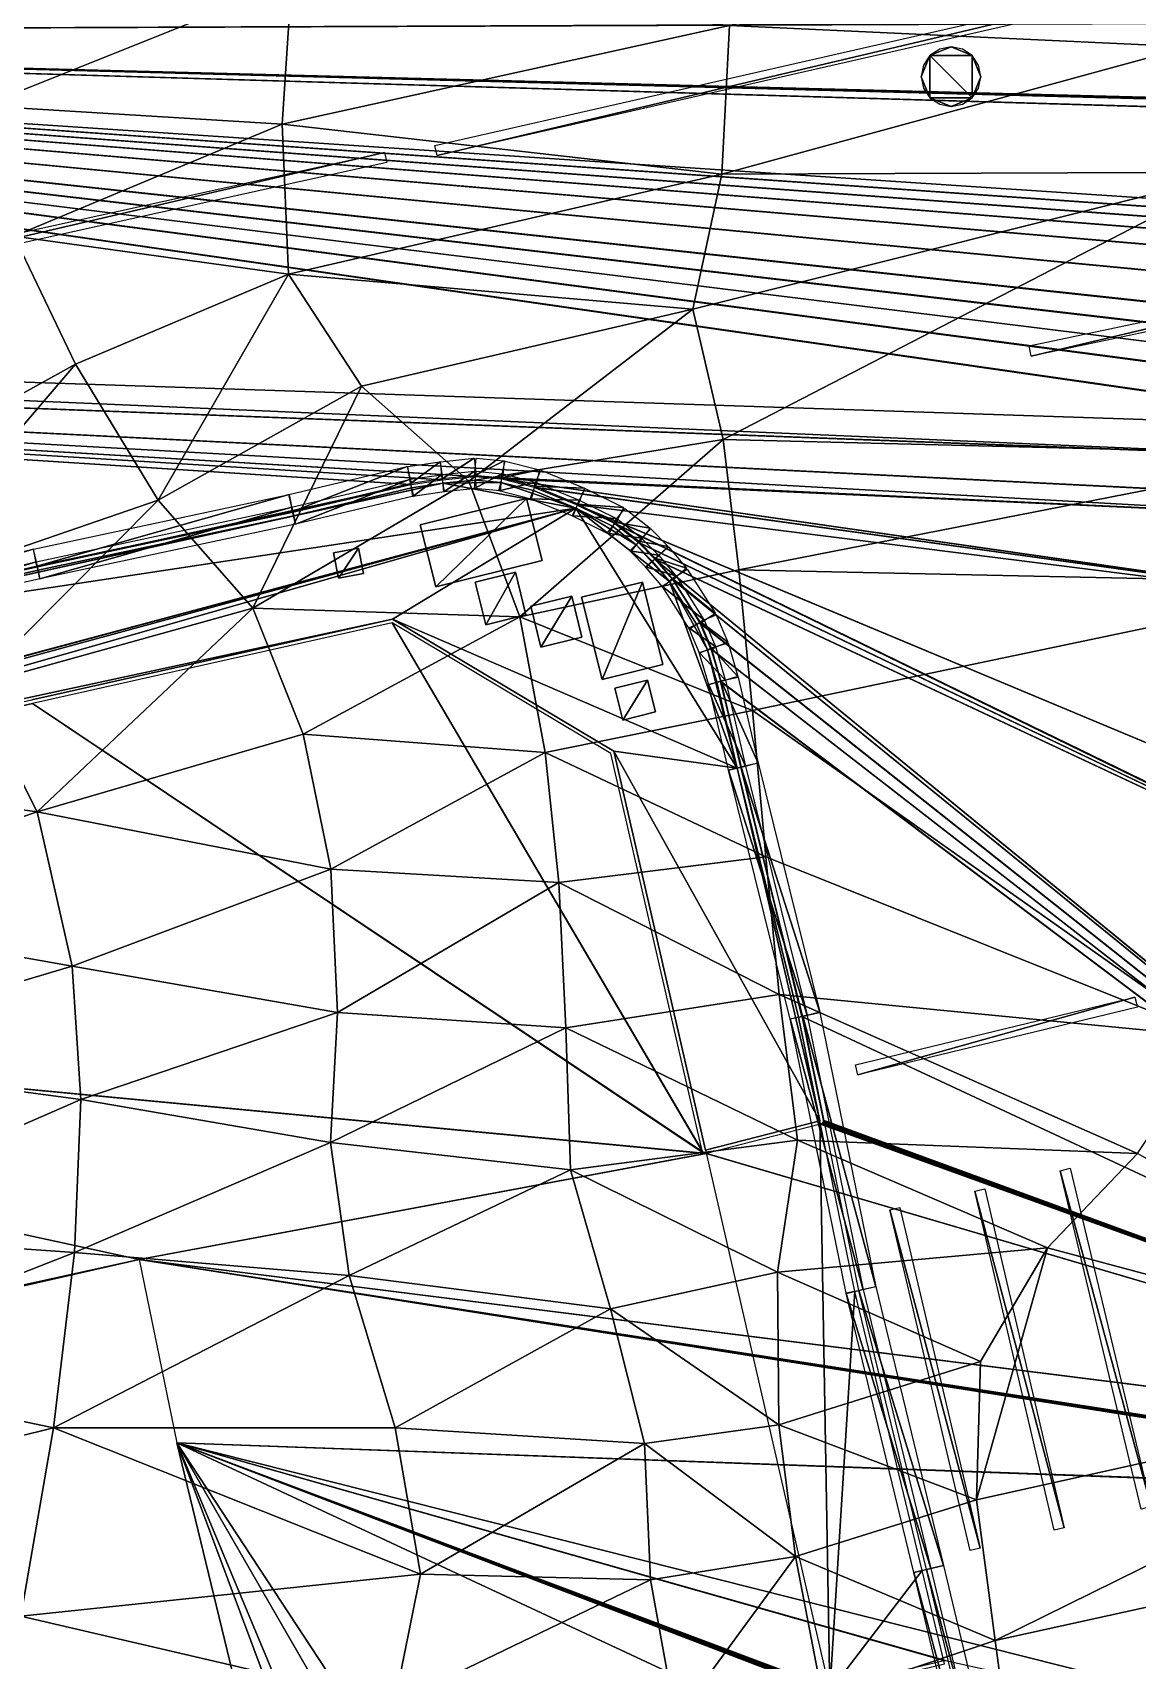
# Model space of a CAD drawing. Header units: metres. Extents: x -113 to 180, y -133 to 86.
# Drawn here: x -75.76 to -63.03, y -13.36 to 5.39 of the extents above; entities that cross this region are included whole.
import ezdxf

# ---------------------------------------------------------------- set-up
doc = ezdxf.new("R2010")
doc.units = ezdxf.units.M
for name, color, linetype, true_color in [('ACERA', 7, 'Continuous', 0xb9b3a6), ('ARQUETA', 7, 'Continuous', 0x6f7175), ('ASFALTO', 7, 'Continuous', 0x4a4b4e), ('BORDILLO', 7, 'Continuous', 0xcfcac0), ('MARCA_VIAL', 7, 'Continuous', 0xe8e6e0), ('PODOTACTIL', 7, 'Continuous', 0xc7bda4), ('TERRENO', 7, 'Continuous', 0x9a9179)]:
    doc.layers.add(name, color=color, linetype=linetype, true_color=true_color)

msp = doc.modelspace()

# ---------------------------------------------------------------- linework, layer by layer
at = {"layer": 'ACERA'}
for points in [[(-63.682, 12.909, 80.88), (-75.259, 10.376, 81.437), (-98.887, 5.166, 80.705)], [(-63.682, 12.909, 80.88), (-98.887, 5.166, 80.705), (-91.549, 5.418, 82.15)], [(-75.259, 10.376, 81.437), (-88.47, 7.49, 82.041), (-98.887, 5.166, 80.705)], [(-71.032, 0.196, 81.146), (-72.751, -0.177, 81.25), (-78.57, -1.459, 81.612)], [(-69.499, -0.09, 81.058), (-71.032, 0.196, 81.146), (-78.57, -1.459, 81.612)], [(-71.032, 0.196, 81.146), (-71.393, 0.144, 81.166), (-72.751, -0.177, 81.25)], [(-71.393, 0.144, 81.036), (-71.032, 0.196, 81.016), (-71.032, 0.196, 81.146)], [(-71.393, 0.144, 81.036), (-71.032, 0.196, 81.146), (-71.393, 0.144, 81.166)], [(-70.363, 0.207, 81.106), (-70.659, 0.234, 81.125), (-71.032, 0.196, 81.146)], [(-71.032, 0.196, 81.016), (-70.659, 0.234, 80.995), (-70.659, 0.234, 81.125)], [(-71.032, 0.196, 81.016), (-70.659, 0.234, 81.125), (-71.032, 0.196, 81.146)], [(-69.499, -0.09, 81.058), (-70.363, 0.207, 81.106), (-71.032, 0.196, 81.146)], [(-70.659, 0.234, 80.995), (-70.363, 0.207, 80.976), (-70.363, 0.207, 81.106)], [(-70.659, 0.234, 80.995), (-70.363, 0.207, 81.106), (-70.659, 0.234, 81.125)], [(-69.499, -0.09, 81.058), (-69.99, 0.112, 81.085), (-70.363, 0.207, 81.106)], [(-70.363, 0.207, 80.976), (-69.99, 0.112, 80.955), (-69.99, 0.112, 81.085)], [(-70.363, 0.207, 80.976), (-69.99, 0.112, 81.085), (-70.363, 0.207, 81.106)], [(-72.751, -0.177, 81.12), (-71.393, 0.144, 81.036), (-71.393, 0.144, 81.166)], [(-72.751, -0.177, 81.12), (-71.393, 0.144, 81.166), (-72.751, -0.177, 81.25)], [(-70.067, 0.021, 81.092), (-71.292, -0.281, 81.179), (-71.115, -0.996, 81.185)], [(-71.292, -0.281, 81.049), (-70.067, 0.021, 80.962), (-70.067, 0.021, 81.092)], [(-71.292, -0.281, 81.049), (-70.067, 0.021, 81.092), (-71.292, -0.281, 81.179)], [(-71.115, -0.996, 81.185), (-69.89, -0.694, 81.098), (-70.067, 0.021, 81.092)], [(-70.067, 0.021, 80.962), (-69.89, -0.694, 80.968), (-69.89, -0.694, 81.098)], [(-70.067, 0.021, 80.962), (-69.89, -0.694, 81.098), (-70.067, 0.021, 81.092)], [(-69.99, 0.112, 80.955), (-69.499, -0.09, 80.928), (-69.499, -0.09, 81.058)], [(-69.99, 0.112, 80.955), (-69.499, -0.09, 81.058), (-69.99, 0.112, 81.085)], [(-69.499, -0.09, 81.058), (-78.57, -1.459, 81.612), (-88.592, -5.199, 82.161)], [(-69.499, -0.09, 81.058), (-88.592, -5.199, 82.161), (-85.711, -4.439, 82.091)], [(-69.499, -0.09, 81.058), (-85.711, -4.439, 82.091), (-84.174, -4.085, 82.013)], [(-84.174, -4.085, 82.013), (-81.251, -3.445, 81.844), (-69.499, -0.09, 81.058)], [(-81.251, -3.445, 81.844), (-71.611, -1.368, 81.227), (-69.499, -0.09, 81.058)], [(-72.751, -0.177, 81.25), (-75.695, -0.806, 81.432), (-78.57, -1.459, 81.612)], [(-75.695, -0.806, 81.302), (-72.751, -0.177, 81.12), (-72.751, -0.177, 81.25)], [(-75.695, -0.806, 81.302), (-72.751, -0.177, 81.25), (-75.695, -0.806, 81.432)], [(-71.611, -1.368, 81.227), (-67.644, -3.084, 80.95), (-69.499, -0.09, 81.058)], [(-68.807, -0.512, 81.019), (-69.077, -0.299, 81.036), (-69.499, -0.09, 81.058)], [(-68.423, -0.934, 80.993), (-68.807, -0.512, 81.019), (-69.499, -0.09, 81.058)], [(-67.644, -3.084, 80.95), (-68.423, -0.934, 80.993), (-69.499, -0.09, 81.058)], [(-69.499, -0.09, 80.928), (-69.077, -0.299, 80.906), (-69.077, -0.299, 81.036)], [(-69.499, -0.09, 80.928), (-69.077, -0.299, 81.036), (-69.499, -0.09, 81.058)], [(-71.115, -0.996, 81.055), (-71.292, -0.281, 81.049), (-71.292, -0.281, 81.179)], [(-71.115, -0.996, 81.055), (-71.292, -0.281, 81.179), (-71.115, -0.996, 81.185)], [(-69.077, -0.299, 80.906), (-68.807, -0.512, 80.889), (-68.807, -0.512, 81.019)], [(-69.077, -0.299, 80.906), (-68.807, -0.512, 81.019), (-69.077, -0.299, 81.036)], [(-72.005, -0.549, 81.233), (-72.292, -0.605, 81.25), (-72.234, -0.898, 81.256)], [(-72.292, -0.605, 81.12), (-72.005, -0.549, 81.103), (-72.005, -0.549, 81.233)], [(-72.292, -0.605, 81.12), (-72.005, -0.549, 81.233), (-72.292, -0.605, 81.25)], [(-72.234, -0.898, 81.256), (-71.947, -0.842, 81.236), (-72.005, -0.549, 81.233)], [(-72.005, -0.549, 81.103), (-71.947, -0.842, 81.106), (-71.947, -0.842, 81.236)], [(-72.005, -0.549, 81.103), (-71.947, -0.842, 81.236), (-72.005, -0.549, 81.233)], [(-68.423, -0.934, 80.993), (-68.621, -0.702, 81.006), (-68.807, -0.512, 81.019)], [(-68.807, -0.512, 80.889), (-68.621, -0.702, 80.876), (-68.621, -0.702, 81.006)], [(-68.807, -0.512, 80.889), (-68.621, -0.702, 81.006), (-68.807, -0.512, 81.019)], [(-72.234, -0.898, 81.126), (-72.292, -0.605, 81.12), (-72.292, -0.605, 81.25)], [(-72.234, -0.898, 81.126), (-72.292, -0.605, 81.25), (-72.234, -0.898, 81.256)], [(-69.89, -0.694, 80.968), (-71.115, -0.996, 81.055), (-71.115, -0.996, 81.185)], [(-69.89, -0.694, 80.968), (-71.115, -0.996, 81.185), (-69.89, -0.694, 81.098)], [(-68.621, -0.702, 80.876), (-68.423, -0.934, 80.863), (-68.423, -0.934, 80.993)], [(-68.621, -0.702, 80.876), (-68.423, -0.934, 80.993), (-68.621, -0.702, 81.006)], [(-78.57, -1.459, 81.482), (-75.695, -0.806, 81.302), (-75.695, -0.806, 81.432)], [(-78.57, -1.459, 81.482), (-75.695, -0.806, 81.432), (-78.57, -1.459, 81.612)], [(-71.947, -0.842, 81.106), (-72.234, -0.898, 81.126), (-72.234, -0.898, 81.256)], [(-71.947, -0.842, 81.106), (-72.234, -0.898, 81.256), (-71.947, -0.842, 81.236)], [(-70.197, -0.828, 81.121), (-70.66, -0.943, 81.154), (-70.539, -1.433, 81.158)], [(-70.66, -0.943, 81.024), (-70.197, -0.828, 80.991), (-70.197, -0.828, 81.121)], [(-70.66, -0.943, 81.024), (-70.197, -0.828, 81.121), (-70.66, -0.943, 81.154)], [(-70.539, -1.433, 81.158), (-70.076, -1.318, 81.124), (-70.197, -0.828, 81.121)], [(-70.197, -0.828, 80.991), (-70.076, -1.318, 80.994), (-70.076, -1.318, 81.124)], [(-70.197, -0.828, 80.991), (-70.076, -1.318, 81.124), (-70.197, -0.828, 81.121)], [(-67.985, -1.722, 80.965), (-68.109, -1.428, 80.972), (-68.423, -0.934, 80.993)], [(-67.644, -3.084, 80.95), (-67.985, -1.722, 80.965), (-68.423, -0.934, 80.993)], [(-68.423, -0.934, 80.863), (-68.109, -1.428, 80.842), (-68.109, -1.428, 80.972)], [(-68.423, -0.934, 80.863), (-68.109, -1.428, 80.972), (-68.423, -0.934, 80.993)], [(-70.539, -1.433, 81.028), (-70.66, -0.943, 81.024), (-70.66, -0.943, 81.154)], [(-70.539, -1.433, 81.028), (-70.66, -0.943, 81.154), (-70.539, -1.433, 81.158)], [(-69.548, -1.104, 81.082), (-70.018, -1.22, 81.119), (-69.902, -1.691, 81.115)], [(-70.018, -1.22, 80.989), (-69.548, -1.104, 80.952), (-69.548, -1.104, 81.082)], [(-70.018, -1.22, 80.989), (-69.548, -1.104, 81.082), (-70.018, -1.22, 81.119)], [(-69.902, -1.691, 81.115), (-69.432, -1.574, 81.076), (-69.548, -1.104, 81.082)], [(-69.548, -1.104, 80.952), (-69.432, -1.574, 80.946), (-69.432, -1.574, 81.076)], [(-69.548, -1.104, 80.952), (-69.432, -1.574, 81.076), (-69.548, -1.104, 81.082)], [(-68.734, -0.941, 81.017), (-69.434, -1.114, 81.073), (-69.199, -2.062, 81.064)], [(-69.434, -1.114, 80.943), (-68.734, -0.941, 80.887), (-68.734, -0.941, 81.017)], [(-69.434, -1.114, 80.943), (-68.734, -0.941, 81.017), (-69.434, -1.114, 81.073)], [(-69.199, -2.062, 80.934), (-69.434, -1.114, 80.943), (-69.434, -1.114, 81.073)], [(-69.199, -2.062, 80.934), (-69.434, -1.114, 81.073), (-69.199, -2.062, 81.064)], [(-69.199, -2.062, 81.064), (-68.5, -1.889, 81.006), (-68.734, -0.941, 81.017)], [(-68.734, -0.941, 80.887), (-68.5, -1.889, 80.876), (-68.5, -1.889, 81.006)], [(-68.734, -0.941, 80.887), (-68.5, -1.889, 81.006), (-68.734, -0.941, 81.017)], [(-69.902, -1.691, 80.985), (-70.018, -1.22, 80.989), (-70.018, -1.22, 81.119)], [(-69.902, -1.691, 80.985), (-70.018, -1.22, 81.119), (-69.902, -1.691, 81.115)], [(-81.251, -3.445, 81.844), (-75.767, -2.299, 81.498), (-71.611, -1.368, 81.227)], [(-71.611, -1.368, 81.097), (-75.767, -2.299, 81.368), (-75.767, -2.299, 81.498)], [(-71.611, -1.368, 81.097), (-75.767, -2.299, 81.498), (-71.611, -1.368, 81.227)], [(-71.611, -1.368, 81.227), (-69.064, -2.889, 81.065), (-67.644, -3.084, 80.95)], [(-69.064, -2.889, 80.935), (-71.611, -1.368, 81.097), (-71.611, -1.368, 81.227)], [(-69.064, -2.889, 80.935), (-71.611, -1.368, 81.227), (-69.064, -2.889, 81.065)], [(-70.076, -1.318, 80.994), (-70.539, -1.433, 81.028), (-70.539, -1.433, 81.158)], [(-70.076, -1.318, 80.994), (-70.539, -1.433, 81.158), (-70.076, -1.318, 81.124)], [(-68.109, -1.428, 80.842), (-67.985, -1.722, 80.835), (-67.985, -1.722, 80.965)], [(-68.109, -1.428, 80.842), (-67.985, -1.722, 80.965), (-68.109, -1.428, 80.972)], [(-69.432, -1.574, 80.946), (-69.902, -1.691, 80.985), (-69.902, -1.691, 81.115)], [(-69.432, -1.574, 80.946), (-69.902, -1.691, 81.115), (-69.432, -1.574, 81.076)], [(-67.644, -3.084, 80.95), (-67.875, -2.096, 80.959), (-67.985, -1.722, 80.965)], [(-67.985, -1.722, 80.835), (-67.875, -2.096, 80.829), (-67.875, -2.096, 80.959)], [(-67.985, -1.722, 80.835), (-67.875, -2.096, 80.959), (-67.985, -1.722, 80.965)], [(-68.5, -1.889, 80.876), (-69.199, -2.062, 80.934), (-69.199, -2.062, 81.064)], [(-68.5, -1.889, 80.876), (-69.199, -2.062, 81.064), (-68.5, -1.889, 81.006)], [(-68.676, -2.07, 81.022), (-69.05, -2.162, 81.054), (-68.959, -2.53, 81.052)], [(-69.05, -2.162, 80.924), (-68.676, -2.07, 80.892), (-68.676, -2.07, 81.022)], [(-69.05, -2.162, 80.924), (-68.676, -2.07, 81.022), (-69.05, -2.162, 81.054)], [(-68.959, -2.53, 80.922), (-69.05, -2.162, 80.924), (-69.05, -2.162, 81.054)], [(-68.959, -2.53, 80.922), (-69.05, -2.162, 81.054), (-68.959, -2.53, 81.052)], [(-68.959, -2.53, 81.052), (-68.585, -2.437, 81.02), (-68.676, -2.07, 81.022)], [(-68.676, -2.07, 80.892), (-68.585, -2.437, 80.89), (-68.585, -2.437, 81.02)], [(-68.676, -2.07, 80.892), (-68.585, -2.437, 81.02), (-68.676, -2.07, 81.022)], [(-67.875, -2.096, 80.829), (-67.644, -3.084, 80.82), (-67.644, -3.084, 80.95)], [(-67.875, -2.096, 80.829), (-67.644, -3.084, 80.95), (-67.875, -2.096, 80.959)], [(-68.585, -2.437, 80.89), (-68.959, -2.53, 80.922), (-68.959, -2.53, 81.052)], [(-68.585, -2.437, 80.89), (-68.959, -2.53, 81.052), (-68.585, -2.437, 81.02)], [(-69.064, -2.889, 81.065), (-68.007, -7.485, 81.011), (-66.691, -7.145, 80.915)], [(-69.064, -2.889, 81.065), (-66.691, -7.145, 80.915), (-67.644, -3.084, 80.95)], [(-68.007, -7.485, 80.881), (-69.064, -2.889, 80.935), (-69.064, -2.889, 81.065)], [(-68.007, -7.485, 80.881), (-69.064, -2.889, 81.065), (-68.007, -7.485, 81.011)], [(-66.691, -7.145, 80.915), (-66.935, -5.952, 80.92), (-67.644, -3.084, 80.95)], [(-67.644, -3.084, 80.82), (-66.935, -5.952, 80.79), (-66.935, -5.952, 80.92)], [(-67.644, -3.084, 80.82), (-66.935, -5.952, 80.92), (-67.644, -3.084, 80.95)], [(-66.935, -5.952, 80.79), (-66.691, -7.145, 80.785), (-66.691, -7.145, 80.915)], [(-66.935, -5.952, 80.79), (-66.691, -7.145, 80.915), (-66.935, -5.952, 80.92)], [(-66.691, -7.145, 80.785), (-68.007, -7.485, 80.881), (-68.007, -7.485, 81.011)], [(-66.691, -7.145, 80.785), (-68.007, -7.485, 81.011), (-66.691, -7.145, 80.915)]]:
    msp.add_3dface(points, dxfattribs=at)
at = {"layer": 'ARQUETA'}
for points in [[(-65.422, 5.122, 80.732), (-65.496, 5.01, 80.735), (-65.522, 4.879, 80.735)], [(-65.422, 5.122, 80.732), (-65.522, 4.879, 80.735), (-65.422, 4.636, 80.731)], [(-65.179, 5.222, 80.723), (-65.31, 5.196, 80.728), (-65.422, 5.122, 80.732)], [(-64.936, 5.122, 80.714), (-65.179, 5.222, 80.723), (-65.422, 5.122, 80.732)], [(-64.936, 4.636, 80.713), (-64.936, 5.122, 80.714), (-65.422, 5.122, 80.732)], [(-65.422, 5.122, 80.732), (-65.422, 4.636, 80.731), (-64.936, 4.636, 80.713)], [(-64.936, 5.122, 80.714), (-65.047, 5.196, 80.718), (-65.179, 5.222, 80.723)], [(-64.835, 4.879, 80.71), (-64.861, 5.01, 80.711), (-64.936, 5.122, 80.714)], [(-64.936, 4.636, 80.713), (-64.835, 4.879, 80.71), (-64.936, 5.122, 80.714)], [(-65.522, 4.879, 80.735), (-65.496, 4.747, 80.734), (-65.422, 4.636, 80.731)], [(-64.936, 4.636, 80.713), (-64.861, 4.747, 80.71), (-64.835, 4.879, 80.71)], [(-65.422, 4.636, 80.731), (-65.31, 4.561, 80.727), (-65.179, 4.535, 80.722)], [(-65.422, 4.636, 80.731), (-65.179, 4.535, 80.722), (-64.936, 4.636, 80.713)], [(-65.179, 4.535, 80.722), (-65.047, 4.561, 80.717), (-64.936, 4.636, 80.713)], [(-70.067, 0.021, 80.982), (-71.292, -0.281, 81.069), (-71.115, -0.996, 81.075)], [(-71.115, -0.996, 81.075), (-69.89, -0.694, 80.988), (-70.067, 0.021, 80.982)], [(-72.005, -0.549, 81.123), (-72.292, -0.605, 81.14), (-72.234, -0.898, 81.146)], [(-72.234, -0.898, 81.146), (-71.947, -0.842, 81.126), (-72.005, -0.549, 81.123)], [(-70.197, -0.828, 81.011), (-70.66, -0.943, 81.044), (-70.539, -1.433, 81.048)], [(-70.539, -1.433, 81.048), (-70.076, -1.318, 81.014), (-70.197, -0.828, 81.011)], [(-69.548, -1.104, 80.972), (-70.018, -1.22, 81.009), (-69.902, -1.691, 81.005)], [(-69.902, -1.691, 81.005), (-69.432, -1.574, 80.966), (-69.548, -1.104, 80.972)], [(-68.734, -0.941, 80.907), (-69.434, -1.114, 80.963), (-69.199, -2.062, 80.954)], [(-69.199, -2.062, 80.954), (-68.5, -1.889, 80.896), (-68.734, -0.941, 80.907)], [(-68.676, -2.07, 80.912), (-69.05, -2.162, 80.944), (-68.959, -2.53, 80.942)], [(-68.959, -2.53, 80.942), (-68.585, -2.437, 80.91), (-68.676, -2.07, 80.912)]]:
    msp.add_3dface(points, dxfattribs=at)
at = {"layer": 'ASFALTO'}
for points in [[(-85.788, 6.632, 81.671), (-91.541, 5.379, 82.027), (-46.561, 5.559, 80.012)], [(-46.56, 5.555, 80.012), (-46.561, 5.559, 80.012), (-91.541, 5.379, 82.027)], [(-46.56, 5.552, 80.012), (-46.56, 5.555, 80.012), (-91.541, 5.379, 82.027)], [(-46.265, 4.215, 80.012), (-46.56, 5.552, 80.012), (-91.541, 5.379, 82.027)], [(-91.541, 5.379, 82.027), (-98.033, 2.102, 82.212), (-59.976, 0.833, 80.806)], [(-46.264, 4.211, 80.012), (-46.265, 4.215, 80.012), (-91.541, 5.379, 82.027)], [(-46.262, 4.207, 80.012), (-46.264, 4.211, 80.012), (-91.541, 5.379, 82.027)], [(-91.541, 5.379, 82.027), (-59.976, 0.833, 80.806), (-59.976, 0.838, 80.806)], [(-46.261, 4.204, 80.012), (-46.262, 4.207, 80.012), (-91.541, 5.379, 82.027)], [(-91.541, 5.379, 82.027), (-59.976, 0.838, 80.806), (-59.921, 1.198, 80.779)], [(-46.259, 4.201, 80.012), (-46.261, 4.204, 80.012), (-91.541, 5.379, 82.027)], [(-91.541, 5.379, 82.027), (-59.921, 1.198, 80.779), (-59.92, 1.202, 80.779)], [(-46.256, 4.198, 80.012), (-46.259, 4.201, 80.012), (-91.541, 5.379, 82.027)], [(-91.541, 5.379, 82.027), (-59.92, 1.202, 80.779), (-59.919, 1.206, 80.779)], [(-46.253, 4.195, 80.012), (-46.256, 4.198, 80.012), (-91.541, 5.379, 82.027)], [(-91.541, 5.379, 82.027), (-59.919, 1.206, 80.779), (-59.831, 1.445, 80.762)], [(-46.25, 4.192, 80.012), (-46.253, 4.195, 80.012), (-91.541, 5.379, 82.027)], [(-91.541, 5.379, 82.027), (-59.831, 1.445, 80.762), (-59.83, 1.446, 80.762)], [(-46.247, 4.19, 80.012), (-46.25, 4.192, 80.012), (-91.541, 5.379, 82.027)], [(-91.541, 5.379, 82.027), (-59.83, 1.446, 80.762), (-59.736, 1.677, 80.747)], [(-46.244, 4.188, 80.012), (-46.247, 4.19, 80.012), (-91.541, 5.379, 82.027)], [(-91.541, 5.379, 82.027), (-59.736, 1.677, 80.747), (-59.734, 1.682, 80.746)], [(-46.24, 4.186, 80.012), (-46.244, 4.188, 80.012), (-91.541, 5.379, 82.027)], [(-91.541, 5.379, 82.027), (-59.734, 1.682, 80.746), (-59.595, 1.925, 80.728)], [(-46.237, 4.185, 80.012), (-46.24, 4.186, 80.012), (-91.541, 5.379, 82.027)], [(-91.541, 5.379, 82.027), (-59.595, 1.925, 80.728), (-59.593, 1.928, 80.728)], [(-46.233, 4.184, 80.012), (-46.237, 4.185, 80.012), (-91.541, 5.379, 82.027)], [(-91.541, 5.379, 82.027), (-59.593, 1.928, 80.728), (-59.591, 1.931, 80.727)], [(-46.229, 4.184, 80.012), (-46.233, 4.184, 80.012), (-91.541, 5.379, 82.027)], [(-91.541, 5.379, 82.027), (-59.591, 1.931, 80.727), (-59.286, 2.301, 80.697)], [(-46.225, 4.184, 80.012), (-46.229, 4.184, 80.012), (-91.541, 5.379, 82.027)], [(-91.541, 5.379, 82.027), (-59.286, 2.301, 80.697), (-59.284, 2.304, 80.697)], [(-91.541, 5.379, 82.027), (-59.284, 2.304, 80.697), (-59.282, 2.306, 80.697)], [(-91.541, 5.379, 82.027), (-59.282, 2.306, 80.697), (-58.951, 2.609, 80.671)], [(-91.541, 5.379, 82.027), (-58.951, 2.609, 80.671), (-58.947, 2.613, 80.671)], [(-91.541, 5.379, 82.027), (-58.947, 2.613, 80.671), (-58.677, 2.802, 80.651)], [(-91.541, 5.379, 82.027), (-58.677, 2.802, 80.651), (-58.676, 2.804, 80.651)], [(-91.541, 5.379, 82.027), (-58.676, 2.804, 80.651), (-58.458, 2.94, 80.636)], [(-91.541, 5.379, 82.027), (-58.458, 2.94, 80.636), (-58.453, 2.943, 80.636)], [(-91.541, 5.379, 82.027), (-58.453, 2.943, 80.636), (-58.207, 3.055, 80.623)], [(-91.541, 5.379, 82.027), (-58.207, 3.055, 80.623), (-58.203, 3.056, 80.623)], [(-91.541, 5.379, 82.027), (-58.203, 3.056, 80.623), (-58.2, 3.057, 80.623)], [(-91.541, 5.379, 82.027), (-58.2, 3.057, 80.623), (-57.838, 3.143, 80.609)], [(-91.541, 5.379, 82.027), (-57.838, 3.143, 80.609), (-57.837, 3.143, 80.609)], [(-91.541, 5.379, 82.027), (-57.837, 3.143, 80.609), (-52.762, 4.234, 80.339)], [(-91.541, 5.379, 82.027), (-52.762, 4.234, 80.339), (-52.758, 4.235, 80.339)], [(-91.541, 5.379, 82.027), (-52.758, 4.235, 80.339), (-52.754, 4.235, 80.338)], [(-46.225, 4.184, 80.012), (-91.541, 5.379, 82.027), (-52.754, 4.235, 80.338)], [(-98.033, 2.102, 82.212), (-98.214, 1.907, 82.212), (-59.982, 0.467, 80.812)], [(-98.033, 2.102, 82.212), (-59.982, 0.467, 80.812), (-59.976, 0.833, 80.806)], [(-98.214, 1.907, 82.212), (-98.22, 1.905, 82.212), (-59.982, 0.467, 80.812)], [(-59.982, 0.463, 80.812), (-59.982, 0.467, 80.812), (-98.22, 1.905, 82.212)], [(-59.945, -0.008, 80.812), (-59.982, 0.463, 80.812), (-98.22, 1.905, 82.212)], [(-59.944, -0.013, 80.812), (-59.945, -0.008, 80.812), (-98.22, 1.905, 82.212)], [(-59.899, -0.227, 80.812), (-59.944, -0.013, 80.812), (-98.22, 1.905, 82.212)], [(-59.899, -0.227, 80.812), (-59.899, -0.227, 80.812), (-98.22, 1.905, 82.212)], [(-98.22, 1.905, 82.212), (-80.755, -1.88, 81.647), (-71.402, 0.183, 81.046)], [(-98.22, 1.905, 82.212), (-71.402, 0.183, 81.046), (-71.399, 0.184, 81.046)], [(-98.22, 1.905, 82.212), (-71.399, 0.184, 81.046), (-71.038, 0.236, 81.026)], [(-98.22, 1.905, 82.212), (-71.038, 0.236, 81.026), (-71.036, 0.236, 81.026)], [(-98.22, 1.905, 82.212), (-71.036, 0.236, 81.026), (-70.663, 0.274, 81.006)], [(-98.22, 1.905, 82.212), (-70.663, 0.274, 81.006), (-70.659, 0.274, 81.006)], [(-98.22, 1.905, 82.212), (-70.659, 0.274, 81.006), (-70.655, 0.274, 81.006)], [(-59.899, -0.227, 80.812), (-98.22, 1.905, 82.212), (-70.655, 0.274, 81.006)], [(-59.899, -0.227, 80.812), (-70.655, 0.274, 81.006), (-70.359, 0.247, 80.987)], [(-59.899, -0.227, 80.812), (-70.359, 0.247, 80.987), (-70.356, 0.247, 80.987)], [(-59.672, -1.286, 80.812), (-59.899, -0.227, 80.812), (-70.356, 0.247, 80.987)], [(-59.672, -1.287, 80.812), (-59.672, -1.286, 80.812), (-70.356, 0.247, 80.987)], [(-59.672, -1.287, 80.812), (-70.356, 0.247, 80.987), (-70.353, 0.246, 80.987)], [(-59.672, -1.287, 80.812), (-70.353, 0.246, 80.987), (-69.98, 0.15, 80.965)], [(-80.755, -1.88, 81.647), (-75.704, -0.767, 81.312), (-71.402, 0.183, 81.046)], [(-75.704, -0.767, 81.312), (-72.759, -0.138, 81.13), (-71.402, 0.183, 81.046)], [(-75.704, -0.767, 81.312), (-75.704, -0.767, 81.312), (-71.402, 0.183, 81.046)], [(-59.672, -1.287, 80.812), (-69.98, 0.15, 80.965), (-69.975, 0.149, 80.965)], [(-59.672, -1.287, 80.812), (-69.975, 0.149, 80.965), (-69.484, -0.053, 80.938)], [(-58.932, -4.462, 80.791), (-59.672, -1.287, 80.812), (-69.484, -0.053, 80.938)], [(-58.932, -4.462, 80.791), (-69.484, -0.053, 80.938), (-69.482, -0.054, 80.938)], [(-58.739, -5.28, 80.766), (-58.932, -4.462, 80.791), (-69.482, -0.054, 80.938)], [(-58.738, -5.284, 80.766), (-58.739, -5.28, 80.766), (-69.482, -0.054, 80.938)], [(-58.737, -5.288, 80.766), (-58.738, -5.284, 80.766), (-69.482, -0.054, 80.938)], [(-58.735, -5.291, 80.766), (-58.737, -5.288, 80.766), (-69.482, -0.054, 80.938)], [(-58.733, -5.295, 80.766), (-58.735, -5.291, 80.766), (-69.482, -0.054, 80.938)], [(-58.733, -5.295, 80.766), (-69.482, -0.054, 80.938), (-69.06, -0.264, 80.916)], [(-58.733, -5.295, 80.766), (-69.06, -0.264, 80.916), (-69.056, -0.266, 80.916)], [(-58.733, -5.295, 80.766), (-69.056, -0.266, 80.916), (-69.053, -0.268, 80.916)], [(-58.733, -5.295, 80.766), (-69.053, -0.268, 80.916), (-68.782, -0.481, 80.899)], [(-58.733, -5.295, 80.766), (-68.782, -0.481, 80.899), (-68.778, -0.484, 80.898)], [(-58.733, -5.295, 80.766), (-68.778, -0.484, 80.898), (-68.593, -0.674, 80.886)], [(-58.733, -5.295, 80.766), (-68.593, -0.674, 80.886), (-68.591, -0.676, 80.886)], [(-68.591, -0.676, 80.886), (-68.392, -0.908, 80.872), (-55.869, -11.088, 80.612)], [(-68.591, -0.676, 80.886), (-55.869, -11.088, 80.612), (-55.865, -11.089, 80.612)], [(-58.733, -5.295, 80.766), (-68.591, -0.676, 80.886), (-55.865, -11.089, 80.612)], [(-80.755, -1.88, 81.647), (-78.578, -1.42, 81.493), (-75.704, -0.767, 81.312)], [(-80.755, -1.88, 81.647), (-80.755, -1.88, 81.647), (-75.704, -0.767, 81.312)], [(-68.392, -0.908, 80.872), (-68.389, -0.913, 80.872), (-55.869, -11.088, 80.612)], [(-68.389, -0.913, 80.872), (-68.075, -1.407, 80.852), (-55.869, -11.088, 80.612)], [(-68.042, -7.505, 80.896), (-71.617, -1.411, 81.111), (-75.758, -2.338, 81.38)], [(-68.046, -7.493, 80.896), (-69.099, -2.915, 80.95), (-71.617, -1.411, 81.111)], [(-68.045, -7.497, 80.896), (-68.046, -7.493, 80.896), (-71.617, -1.411, 81.111)], [(-68.043, -7.501, 80.896), (-68.045, -7.497, 80.896), (-71.617, -1.411, 81.111)], [(-68.042, -7.505, 80.896), (-68.043, -7.501, 80.896), (-71.617, -1.411, 81.111)], [(-68.075, -1.407, 80.852), (-68.074, -1.41, 80.852), (-55.869, -11.088, 80.612)], [(-68.074, -1.41, 80.852), (-68.072, -1.413, 80.851), (-55.869, -11.088, 80.612)], [(-68.072, -1.413, 80.851), (-67.948, -1.707, 80.844), (-55.869, -11.088, 80.612)], [(-67.948, -1.707, 80.844), (-67.946, -1.711, 80.844), (-55.869, -11.088, 80.612)], [(-67.946, -1.711, 80.844), (-67.836, -2.084, 80.838), (-55.869, -11.088, 80.612)], [(-67.836, -2.084, 80.838), (-67.836, -2.086, 80.838), (-55.869, -11.088, 80.612)], [(-67.836, -2.086, 80.838), (-67.605, -3.074, 80.828), (-66.897, -5.943, 80.8)], [(-67.836, -2.086, 80.838), (-66.897, -5.943, 80.8), (-55.869, -11.088, 80.612)], [(-75.758, -2.338, 81.38), (-75.758, -2.338, 81.381), (-89.495, -5.488, 82.07)], [(-68.028, -7.519, 80.894), (-75.758, -2.338, 81.38), (-89.495, -5.488, 82.07)], [(-68.039, -7.508, 80.895), (-68.042, -7.505, 80.896), (-75.758, -2.338, 81.38)], [(-68.037, -7.511, 80.895), (-68.039, -7.508, 80.895), (-75.758, -2.338, 81.38)], [(-68.034, -7.514, 80.895), (-68.037, -7.511, 80.895), (-75.758, -2.338, 81.38)], [(-68.031, -7.516, 80.895), (-68.034, -7.514, 80.895), (-75.758, -2.338, 81.38)], [(-68.028, -7.519, 80.894), (-68.031, -7.516, 80.895), (-75.758, -2.338, 81.38)], [(-68.009, -7.524, 80.893), (-89.502, -5.489, 82.07), (-89.506, -5.489, 82.07)], [(-89.506, -5.489, 82.07), (-79.053, -9.738, 81.631), (-74.53, -8.745, 81.365)], [(-68.009, -7.524, 80.893), (-89.506, -5.489, 82.07), (-74.53, -8.745, 81.365)], [(-68.009, -7.524, 80.893), (-89.498, -5.489, 82.07), (-89.502, -5.489, 82.07)], [(-68.009, -7.524, 80.893), (-89.495, -5.488, 82.07), (-89.498, -5.489, 82.07)], [(-68.024, -7.521, 80.894), (-68.028, -7.519, 80.894), (-89.495, -5.488, 82.07)], [(-68.021, -7.522, 80.894), (-68.024, -7.521, 80.894), (-89.495, -5.488, 82.07)], [(-68.017, -7.523, 80.894), (-68.021, -7.522, 80.894), (-89.495, -5.488, 82.07)], [(-68.013, -7.524, 80.893), (-68.017, -7.523, 80.894), (-89.495, -5.488, 82.07)], [(-68.009, -7.524, 80.893), (-68.013, -7.524, 80.893), (-89.495, -5.488, 82.07)], [(-66.897, -5.943, 80.8), (-66.896, -5.944, 80.8), (-55.869, -11.088, 80.612)], [(-66.896, -5.944, 80.8), (-66.652, -7.137, 80.795), (-55.869, -11.088, 80.612)], [(-66.681, -7.184, 80.797), (-67.997, -7.523, 80.892), (-55.869, -11.088, 80.612)], [(-66.678, -7.182, 80.797), (-66.681, -7.184, 80.797), (-55.869, -11.088, 80.612)], [(-66.674, -7.181, 80.797), (-66.678, -7.182, 80.797), (-55.869, -11.088, 80.612)], [(-66.67, -7.179, 80.797), (-66.674, -7.181, 80.797), (-55.869, -11.088, 80.612)], [(-66.667, -7.177, 80.796), (-66.67, -7.179, 80.797), (-55.869, -11.088, 80.612)], [(-66.664, -7.174, 80.796), (-66.667, -7.177, 80.796), (-55.869, -11.088, 80.612)], [(-66.661, -7.171, 80.796), (-66.664, -7.174, 80.796), (-55.869, -11.088, 80.612)], [(-66.659, -7.168, 80.796), (-66.661, -7.171, 80.796), (-55.869, -11.088, 80.612)], [(-66.656, -7.164, 80.796), (-66.659, -7.168, 80.796), (-55.869, -11.088, 80.612)], [(-66.655, -7.161, 80.796), (-66.656, -7.164, 80.796), (-55.869, -11.088, 80.612)], [(-66.653, -7.157, 80.796), (-66.655, -7.161, 80.796), (-55.869, -11.088, 80.612)], [(-66.652, -7.153, 80.795), (-66.653, -7.157, 80.796), (-55.869, -11.088, 80.612)], [(-66.652, -7.137, 80.795), (-66.652, -7.141, 80.795), (-55.869, -11.088, 80.612)], [(-66.652, -7.141, 80.795), (-66.651, -7.145, 80.795), (-55.869, -11.088, 80.612)], [(-66.651, -7.145, 80.795), (-66.652, -7.149, 80.795), (-55.869, -11.088, 80.612)], [(-66.652, -7.149, 80.795), (-66.652, -7.153, 80.795), (-55.869, -11.088, 80.612)], [(-68.005, -7.524, 80.893), (-68.009, -7.524, 80.893), (-74.53, -8.745, 81.365)], [(-68.001, -7.524, 80.892), (-68.005, -7.524, 80.893), (-74.53, -8.745, 81.365)], [(-68.001, -7.524, 80.892), (-74.53, -8.745, 81.365), (-55.869, -11.088, 80.612)], [(-67.997, -7.523, 80.892), (-68.001, -7.524, 80.892), (-55.869, -11.088, 80.612)], [(-79.053, -9.738, 81.631), (-76.857, -9.274, 81.504), (-74.53, -8.745, 81.365)], [(-74.53, -8.745, 81.365), (-74.098, -10.856, 81.341), (-57.256, -11.461, 80.612)], [(-74.53, -8.745, 81.365), (-57.256, -11.461, 80.612), (-57.256, -11.457, 80.612)], [(-74.53, -8.745, 81.365), (-57.256, -11.457, 80.612), (-57.256, -11.453, 80.612)], [(-74.53, -8.745, 81.365), (-57.256, -11.453, 80.612), (-57.255, -11.45, 80.612)], [(-74.53, -8.745, 81.365), (-57.255, -11.45, 80.612), (-57.254, -11.446, 80.612)], [(-74.53, -8.745, 81.365), (-57.254, -11.446, 80.612), (-57.252, -11.442, 80.612)], [(-74.53, -8.745, 81.365), (-57.252, -11.442, 80.612), (-57.25, -11.439, 80.612)], [(-74.53, -8.745, 81.365), (-57.25, -11.439, 80.612), (-57.248, -11.436, 80.612)], [(-74.53, -8.745, 81.365), (-57.248, -11.436, 80.612), (-57.246, -11.433, 80.612)], [(-74.53, -8.745, 81.365), (-57.246, -11.433, 80.612), (-57.243, -11.43, 80.612)], [(-74.53, -8.745, 81.365), (-57.243, -11.43, 80.612), (-57.24, -11.428, 80.612)], [(-74.53, -8.745, 81.365), (-57.24, -11.428, 80.612), (-57.237, -11.425, 80.612)], [(-74.53, -8.745, 81.365), (-57.237, -11.425, 80.612), (-57.233, -11.424, 80.612)], [(-74.53, -8.745, 81.365), (-57.233, -11.424, 80.612), (-57.23, -11.422, 80.612)], [(-74.53, -8.745, 81.365), (-57.23, -11.422, 80.612), (-57.226, -11.421, 80.612)], [(-74.53, -8.745, 81.365), (-57.226, -11.421, 80.612), (-55.885, -11.089, 80.612)], [(-74.53, -8.745, 81.365), (-55.885, -11.089, 80.612), (-55.881, -11.088, 80.612)], [(-74.53, -8.745, 81.365), (-55.881, -11.088, 80.612), (-55.877, -11.088, 80.612)], [(-74.53, -8.745, 81.365), (-55.877, -11.088, 80.612), (-55.873, -11.088, 80.612)], [(-74.53, -8.745, 81.365), (-55.873, -11.088, 80.612), (-55.869, -11.088, 80.612)], [(-57.256, -11.465, 80.612), (-57.256, -11.461, 80.612), (-74.098, -10.856, 81.341)], [(-74.098, -10.856, 81.341), (-66.614, -13.716, 80.807), (-66.614, -13.712, 80.806)], [(-66.614, -13.72, 80.807), (-66.614, -13.716, 80.807), (-74.098, -10.856, 81.341)], [(-57.255, -11.469, 80.612), (-57.256, -11.465, 80.612), (-74.098, -10.856, 81.341)], [(-74.098, -10.856, 81.341), (-66.614, -13.712, 80.806), (-66.613, -13.708, 80.806)], [(-66.613, -13.724, 80.807), (-66.614, -13.72, 80.807), (-74.098, -10.856, 81.341)], [(-56.359, -15.327, 80.564), (-57.255, -11.469, 80.612), (-74.098, -10.856, 81.341)], [(-74.098, -10.856, 81.341), (-66.613, -13.708, 80.806), (-66.613, -13.705, 80.806)], [(-66.453, -14.421, 80.804), (-66.613, -13.724, 80.807), (-74.098, -10.856, 81.341)], [(-56.358, -15.327, 80.564), (-56.359, -15.327, 80.564), (-74.098, -10.856, 81.341)], [(-74.098, -10.856, 81.341), (-66.613, -13.705, 80.806), (-66.611, -13.701, 80.806)], [(-66.453, -14.421, 80.804), (-66.453, -14.421, 80.804), (-74.098, -10.856, 81.341)], [(-74.098, -10.856, 81.341), (-73.288, -14.198, 81.284), (-66.133, -43.704, 80.658)], [(-74.098, -10.856, 81.341), (-66.611, -13.701, 80.806), (-66.61, -13.697, 80.806)], [(-63.489, -27.002, 80.555), (-66.453, -14.421, 80.804), (-74.098, -10.856, 81.341)], [(-74.098, -10.856, 81.341), (-66.133, -43.704, 80.658), (-53.14, -66.909, 80.216)], [(-74.098, -10.856, 81.341), (-66.61, -13.697, 80.806), (-66.608, -13.694, 80.806)], [(-63.488, -27.002, 80.555), (-63.489, -27.002, 80.555), (-74.098, -10.856, 81.341)], [(-74.098, -10.856, 81.341), (-66.608, -13.694, 80.806), (-66.606, -13.691, 80.805)], [(-62.508, -30.927, 80.492), (-63.488, -27.002, 80.555), (-74.098, -10.856, 81.341)], [(-74.098, -10.856, 81.341), (-66.606, -13.691, 80.805), (-66.603, -13.688, 80.805)], [(-62.507, -30.931, 80.492), (-62.508, -30.927, 80.492), (-74.098, -10.856, 81.341)], [(-74.098, -10.856, 81.341), (-66.603, -13.688, 80.805), (-66.6, -13.685, 80.805)], [(-62.505, -30.934, 80.492), (-62.507, -30.931, 80.492), (-74.098, -10.856, 81.341)], [(-74.098, -10.856, 81.341), (-66.6, -13.685, 80.805), (-66.597, -13.683, 80.804)], [(-62.503, -30.938, 80.492), (-62.505, -30.934, 80.492), (-74.098, -10.856, 81.341)], [(-74.098, -10.856, 81.341), (-53.14, -66.909, 80.216), (-33.604, -107.754, 80.587)], [(-74.098, -10.856, 81.341), (-66.597, -13.683, 80.804), (-66.594, -13.68, 80.804)], [(-62.503, -30.938, 80.492), (-74.098, -10.856, 81.341), (-33.604, -107.754, 80.587)], [(-74.098, -10.856, 81.341), (-66.594, -13.68, 80.804), (-66.591, -13.679, 80.804)], [(-74.098, -10.856, 81.341), (-66.591, -13.679, 80.804), (-66.587, -13.677, 80.803)], [(-74.098, -10.856, 81.341), (-66.587, -13.677, 80.803), (-66.583, -13.676, 80.803)], [(-74.098, -10.856, 81.341), (-66.583, -13.676, 80.803), (-65.263, -13.361, 80.672)], [(-74.098, -10.856, 81.341), (-65.263, -13.361, 80.672), (-65.259, -13.36, 80.672)], [(-74.098, -10.856, 81.341), (-65.259, -13.36, 80.672), (-65.255, -13.36, 80.671)], [(-74.098, -10.856, 81.341), (-65.255, -13.36, 80.671), (-65.251, -13.36, 80.671)], [(-74.098, -10.856, 81.341), (-65.251, -13.36, 80.671), (-65.247, -13.36, 80.671)], [(-74.098, -10.856, 81.341), (-65.247, -13.36, 80.671), (-65.243, -13.361, 80.67)], [(-56.358, -15.327, 80.564), (-74.098, -10.856, 81.341), (-65.243, -13.361, 80.67)]]:
    msp.add_3dface(points, dxfattribs=at)
at = {"layer": 'BORDILLO'}
for points in [[(-72.761, -0.128, 81.258), (-72.807, 0.067, 81.251), (-71.444, 0.389, 81.165)], [(-72.761, -0.128, 81.258), (-71.444, 0.389, 81.165), (-71.398, 0.194, 81.174)], [(-71.406, 0.193, 81.174), (-71.435, 0.391, 81.165), (-71.065, 0.444, 81.144)], [(-71.406, 0.193, 81.174), (-71.065, 0.444, 81.144), (-71.036, 0.246, 81.153)], [(-71.04, 0.246, 81.153), (-71.061, 0.445, 81.144), (-70.67, 0.485, 81.125)], [(-71.04, 0.246, 81.153), (-70.67, 0.485, 81.125), (-70.649, 0.286, 81.133)], [(-70.669, 0.285, 81.134), (-70.65, 0.485, 81.124), (-70.328, 0.455, 81.11)], [(-70.669, 0.285, 81.134), (-70.328, 0.455, 81.11), (-70.347, 0.256, 81.114)], [(-70.362, 0.259, 81.115), (-70.313, 0.452, 81.109), (-69.918, 0.351, 81.084)], [(-72.728, -0.274, 81.263), (-72.774, -0.08, 81.256), (-71.416, 0.241, 81.172)], [(-72.728, -0.274, 81.263), (-71.416, 0.241, 81.172), (-71.37, 0.047, 81.18)], [(-71.378, 0.045, 81.181), (-71.407, 0.243, 81.171), (-71.046, 0.295, 81.151)], [(-71.378, 0.045, 81.181), (-71.046, 0.295, 81.151), (-71.018, 0.097, 81.16)], [(-71.022, 0.097, 81.161), (-71.042, 0.296, 81.151), (-70.669, 0.334, 81.132)], [(-71.022, 0.097, 81.161), (-70.669, 0.334, 81.132), (-70.649, 0.135, 81.137)], [(-70.668, 0.135, 81.138), (-70.65, 0.334, 81.131), (-70.354, 0.307, 81.114)], [(-70.668, 0.135, 81.138), (-70.354, 0.307, 81.114), (-70.372, 0.108, 81.119)], [(-70.388, 0.11, 81.12), (-70.338, 0.304, 81.113), (-69.965, 0.209, 81.091)], [(-70.388, 0.11, 81.12), (-69.965, 0.209, 81.091), (-70.015, 0.015, 81.099)], [(-70.362, 0.259, 81.115), (-69.918, 0.351, 81.084), (-69.967, 0.158, 81.092)], [(-70.028, 0.019, 81.099), (-69.952, 0.204, 81.09), (-69.461, 0.002, 81.063)], [(-69.98, 0.162, 81.093), (-69.904, 0.347, 81.084), (-69.399, 0.139, 81.056)], [(-75.707, -0.757, 81.44), (-75.749, -0.562, 81.432), (-72.804, 0.067, 81.25)], [(-75.707, -0.757, 81.44), (-72.804, 0.067, 81.25), (-72.763, -0.128, 81.258)], [(-70.028, 0.019, 81.099), (-69.461, 0.002, 81.063), (-69.537, -0.183, 81.073)], [(-69.98, 0.162, 81.093), (-69.399, 0.139, 81.056), (-69.475, -0.046, 81.065)], [(-69.482, -0.043, 81.066), (-69.393, 0.136, 81.056), (-68.952, -0.082, 81.033)], [(-75.675, -0.904, 81.445), (-75.716, -0.708, 81.438), (-72.772, -0.079, 81.256)], [(-75.675, -0.904, 81.445), (-72.772, -0.079, 81.256), (-72.73, -0.275, 81.264)], [(-69.544, -0.18, 81.073), (-69.455, -0.001, 81.063), (-69.033, -0.21, 81.041)], [(-69.544, -0.18, 81.073), (-69.033, -0.21, 81.041), (-69.122, -0.389, 81.051)], [(-69.482, -0.043, 81.066), (-68.952, -0.082, 81.033), (-69.041, -0.262, 81.043)], [(-69.059, -0.251, 81.044), (-68.935, -0.093, 81.032), (-68.645, -0.322, 81.014)], [(-69.139, -0.378, 81.052), (-69.015, -0.221, 81.04), (-68.745, -0.434, 81.023)], [(-69.059, -0.251, 81.044), (-68.645, -0.322, 81.014), (-68.768, -0.479, 81.025)], [(-68.778, -0.47, 81.026), (-68.635, -0.33, 81.014), (-68.439, -0.53, 81)], [(-78.58, -1.41, 81.62), (-78.624, -1.215, 81.602), (-75.75, -0.562, 81.432)], [(-78.58, -1.41, 81.62), (-75.75, -0.562, 81.432), (-75.706, -0.757, 81.44)], [(-69.139, -0.378, 81.052), (-68.745, -0.434, 81.023), (-68.869, -0.591, 81.034)], [(-68.878, -0.582, 81.035), (-68.735, -0.442, 81.023), (-68.55, -0.632, 81.01)], [(-68.778, -0.47, 81.026), (-68.439, -0.53, 81), (-68.582, -0.67, 81.013)], [(-68.586, -0.665, 81.013), (-68.434, -0.535, 81), (-68.226, -0.78, 80.986)], [(-78.548, -1.556, 81.625), (-78.592, -1.361, 81.615), (-75.718, -0.709, 81.438)], [(-78.548, -1.556, 81.625), (-75.718, -0.709, 81.438), (-75.673, -0.904, 81.445)], [(-68.878, -0.582, 81.035), (-68.55, -0.632, 81.01), (-68.692, -0.772, 81.022)], [(-68.697, -0.766, 81.023), (-68.545, -0.637, 81.01), (-68.347, -0.869, 80.997)], [(-68.586, -0.665, 81.013), (-68.226, -0.78, 80.986), (-68.378, -0.91, 80.999)], [(-68.697, -0.766, 81.023), (-68.347, -0.869, 80.997), (-68.499, -0.999, 81.009)], [(-68.507, -0.988, 81.01), (-68.338, -0.881, 80.996), (-68.025, -1.375, 80.975)], [(-68.386, -0.899, 81), (-68.217, -0.791, 80.986), (-67.891, -1.305, 80.965)], [(-68.386, -0.899, 81), (-67.891, -1.305, 80.965), (-68.06, -1.412, 80.979)], [(-68.507, -0.988, 81.01), (-68.025, -1.375, 80.975), (-68.193, -1.482, 80.989)], [(-68.201, -1.467, 80.99), (-68.017, -1.389, 80.975), (-67.892, -1.683, 80.968)], [(-68.201, -1.467, 80.99), (-67.892, -1.683, 80.968), (-68.077, -1.761, 80.982)], [(-68.068, -1.397, 80.979), (-67.884, -1.319, 80.964), (-67.751, -1.633, 80.956)], [(-68.068, -1.397, 80.979), (-67.751, -1.633, 80.956), (-67.935, -1.711, 80.971)], [(-67.939, -1.7, 80.971), (-67.747, -1.643, 80.956), (-67.634, -2.029, 80.95)], [(-68.08, -1.751, 80.983), (-67.889, -1.694, 80.967), (-67.779, -2.067, 80.962)], [(-68.08, -1.751, 80.983), (-67.779, -2.067, 80.962), (-67.97, -2.124, 80.977)], [(-67.939, -1.7, 80.971), (-67.634, -2.029, 80.95), (-67.825, -2.086, 80.965)], [(-67.827, -2.08, 80.965), (-67.632, -2.035, 80.95), (-67.4, -3.026, 80.94)], [(-67.972, -2.118, 80.977), (-67.777, -2.073, 80.961), (-67.546, -3.061, 80.951)], [(-67.972, -2.118, 80.977), (-67.546, -3.061, 80.951), (-67.741, -3.106, 80.968)], [(-67.827, -2.08, 80.965), (-67.4, -3.026, 80.94), (-67.595, -3.071, 80.955)], [(-67.741, -3.108, 80.968), (-67.547, -3.06, 80.951), (-66.838, -5.928, 80.925)], [(-67.741, -3.108, 80.968), (-66.838, -5.928, 80.925), (-67.032, -5.976, 80.935)], [(-67.595, -3.073, 80.955), (-67.401, -3.025, 80.94), (-66.692, -5.895, 80.917)], [(-67.595, -3.073, 80.955), (-66.692, -5.895, 80.917), (-66.886, -5.943, 80.928)], [(-67.033, -5.972, 80.935), (-66.837, -5.932, 80.925), (-66.191, -9.092, 80.865)], [(-67.033, -5.972, 80.935), (-66.191, -9.092, 80.865), (-66.387, -9.132, 80.877)], [(-66.887, -5.939, 80.928), (-66.691, -5.899, 80.917), (-66.045, -9.059, 80.856)], [(-66.887, -5.939, 80.928), (-66.045, -9.059, 80.856), (-66.241, -9.099, 80.868)], [(-66.386, -9.135, 80.876), (-66.192, -9.088, 80.865), (-65.413, -12.302, 80.798)], [(-66.386, -9.135, 80.876), (-65.413, -12.302, 80.798), (-65.607, -12.349, 80.817)], [(-66.24, -9.102, 80.868), (-66.045, -9.055, 80.856), (-65.267, -12.267, 80.784)], [(-66.24, -9.102, 80.868), (-65.267, -12.267, 80.784), (-65.461, -12.314, 80.803)], [(-65.607, -12.349, 80.817), (-65.413, -12.303, 80.798), (-63.723, -19.373, 80.724)], [(-65.607, -12.349, 80.817), (-63.723, -19.373, 80.724), (-63.918, -19.42, 80.736)], [(-65.461, -12.314, 80.803), (-65.267, -12.268, 80.784), (-63.577, -19.339, 80.716)], [(-65.461, -12.314, 80.803), (-63.577, -19.339, 80.716), (-63.772, -19.385, 80.727)]]:
    msp.add_3dface(points, dxfattribs=at)
at = {"layer": 'MARCA_VIAL'}
for points in [[(-71.098, 3.97, 80.95), (-71.125, 4.087, 80.951), (-56.407, 7.442, 80.301)], [(-71.098, 3.97, 80.95), (-56.407, 7.442, 80.301), (-56.381, 7.325, 80.302)], [(-82.109, 1.588, 81.517), (-82.135, 1.705, 81.51), (-71.704, 4.006, 80.974)], [(-82.109, 1.588, 81.517), (-71.704, 4.006, 80.974), (-71.678, 3.889, 80.973)], [(-64.255, 1.662, 80.755), (-64.28, 1.78, 80.748), (-59.439, 2.801, 80.663)], [(-64.255, 1.662, 80.755), (-59.439, 2.801, 80.663), (-59.414, 2.683, 80.673)], [(-66.251, -6.618, 80.779), (-66.279, -6.501, 80.78), (-63.061, -5.72, 80.655)], [(-66.251, -6.618, 80.779), (-63.061, -5.72, 80.655), (-63.032, -5.837, 80.655)], [(-63.924, -7.721, 80.655), (-63.808, -7.693, 80.65), (-62.875, -11.589, 80.62)], [(-63.924, -7.721, 80.655), (-62.875, -11.589, 80.62), (-62.991, -11.617, 80.62)], [(-63.876, -11.833, 80.62), (-64.905, -7.957, 80.692), (-64.788, -7.929, 80.687)], [(-63.876, -11.833, 80.62), (-63.993, -11.861, 80.62), (-64.905, -7.957, 80.692)], [(-65.885, -8.171, 80.743), (-65.768, -8.143, 80.735), (-64.844, -12.069, 80.623)], [(-65.885, -8.171, 80.743), (-64.844, -12.069, 80.623), (-64.96, -12.096, 80.634)]]:
    msp.add_3dface(points, dxfattribs=at)
at = {"layer": 'PODOTACTIL'}
for points in [[(-66.691, -7.145, 80.93), (-68.007, -7.485, 81.026), (-66.574, -13.715, 80.936)], [(-66.289, -9.112, 80.876), (-66.691, -7.145, 80.93), (-66.574, -13.715, 80.936)], [(-66.574, -13.715, 80.936), (-65.51, -12.326, 80.813), (-66.289, -9.112, 80.876)], [(-66.574, -13.715, 80.936), (-65.253, -13.4, 80.805), (-65.51, -12.326, 80.813)]]:
    msp.add_3dface(points, dxfattribs=at)
at = {"layer": 'TERRENO'}
for points in [[(-58.719, 7.077, 80.4), (-63.085, 6.651, 80.6), (-62.445, 5.221, 80.6)], [(-62.445, 5.221, 80.6), (-63.085, 6.651, 80.6), (-67.731, 5.467, 80.8)], [(-72.776, 5.969, 81), (-76.713, 6.14, 81.2), (-76.331, 4.545, 81.2)], [(-72.885, 4.331, 81), (-72.776, 5.969, 81), (-76.331, 4.545, 81.2)], [(-72.776, 5.969, 81), (-72.885, 4.331, 81), (-67.731, 5.467, 80.8)], [(-72.885, 4.331, 81), (-67.819, 3.755, 80.8), (-67.731, 5.467, 80.8)], [(-67.819, 3.755, 80.8), (-62.445, 5.221, 80.6), (-67.731, 5.467, 80.8)], [(-67.819, 3.755, 80.8), (-61.846, 3.779, 80.6), (-62.445, 5.221, 80.6)], [(-75.97, 3.044, 81.2), (-72.885, 4.331, 81), (-76.331, 4.545, 81.2)], [(-75.97, 3.044, 81.2), (-72.81, 2.605, 81), (-72.885, 4.331, 81)], [(-72.81, 2.605, 81), (-67.819, 3.755, 80.8), (-72.885, 4.331, 81)], [(-68.154, 2.202, 80.8), (-67.819, 3.755, 80.8), (-72.81, 2.605, 81)], [(-68.154, 2.202, 80.8), (-67.805, 0.699, 80.8), (-61.846, 3.779, 80.6)], [(-67.819, 3.755, 80.8), (-68.154, 2.202, 80.8), (-61.846, 3.779, 80.6)], [(-67.805, 0.699, 80.8), (-60.837, 0.528, 80.8), (-61.846, 3.779, 80.6)], [(-75.263, 1.57, 81.2), (-75.97, 3.044, 81.2), (-78.921, -0.46, 81.4)], [(-75.97, 3.044, 81.2), (-75.263, 1.57, 81.2), (-72.81, 2.605, 81)], [(-72.81, 2.605, 81), (-75.263, 1.57, 81.2), (-74.31, 0.001, 81.2)], [(-72.81, 2.605, 81), (-74.31, 0.001, 81.2), (-71.968, 1.316, 81)], [(-68.154, 2.202, 80.8), (-72.81, 2.605, 81), (-71.968, 1.316, 81)], [(-70.735, 0.221, 81), (-68.154, 2.202, 80.8), (-71.968, 1.316, 81)], [(-67.805, 0.699, 80.8), (-68.154, 2.202, 80.8), (-70.735, 0.221, 81)], [(-77.56, -1.117, 81.4), (-75.263, 1.57, 81.2), (-78.921, -0.46, 81.4)], [(-75.263, 1.57, 81.2), (-77.56, -1.117, 81.4), (-74.31, 0.001, 81.2)], [(-74.31, 0.001, 81.2), (-73.222, -1.242, 81.2), (-71.968, 1.316, 81)], [(-73.222, -1.242, 81.2), (-70.735, 0.221, 81), (-71.968, 1.316, 81)], [(-67.805, 0.699, 80.8), (-70.735, 0.221, 81), (-70.147, -1.34, 81)], [(-67.805, 0.699, 80.8), (-70.147, -1.34, 81), (-67.623, -0.802, 80.8)], [(-60.837, 0.528, 80.8), (-67.805, 0.699, 80.8), (-67.623, -0.802, 80.8)], [(-60.837, 0.528, 80.8), (-67.623, -0.802, 80.8), (-60.471, -0.953, 80.8)], [(-70.147, -1.34, 81), (-70.735, 0.221, 81), (-73.222, -1.242, 81.2)], [(-77.56, -1.117, 81.4), (-76.437, -2.138, 81.4), (-74.31, 0.001, 81.2)], [(-76.437, -2.138, 81.4), (-73.222, -1.242, 81.2), (-74.31, 0.001, 81.2)], [(-70.147, -1.34, 81), (-67.467, -2.422, 80.8), (-67.623, -0.802, 80.8)], [(-67.623, -0.802, 80.8), (-67.467, -2.422, 80.8), (-60.471, -0.953, 80.8)], [(-67.467, -2.422, 80.8), (-62.14, -6.18, 80.6), (-60.471, -0.953, 80.8)], [(-76.437, -2.138, 81.4), (-75.705, -3.587, 81.4), (-73.222, -1.242, 81.2)], [(-75.705, -3.587, 81.4), (-72.641, -2.692, 81.2), (-73.222, -1.242, 81.2)], [(-72.641, -2.692, 81.2), (-70.147, -1.34, 81), (-73.222, -1.242, 81.2)], [(-72.641, -2.692, 81.2), (-69.854, -2.906, 81), (-70.147, -1.34, 81)], [(-69.854, -2.906, 81), (-67.467, -2.422, 80.8), (-70.147, -1.34, 81)], [(-75.705, -3.587, 81.4), (-76.437, -2.138, 81.4), (-79.12, -3.122, 81.6)], [(-67.467, -2.422, 80.8), (-69.854, -2.906, 81), (-67.313, -4.107, 80.8)], [(-62.14, -6.18, 80.6), (-67.467, -2.422, 80.8), (-67.313, -4.107, 80.8)], [(-72.641, -2.692, 81.2), (-75.705, -3.587, 81.4), (-72.322, -4.249, 81.2)], [(-69.854, -2.906, 81), (-72.641, -2.692, 81.2), (-72.322, -4.249, 81.2)], [(-69.695, -4.402, 81), (-69.854, -2.906, 81), (-72.322, -4.249, 81.2)], [(-69.854, -2.906, 81), (-69.695, -4.402, 81), (-67.313, -4.107, 80.8)], [(-79.002, -4.709, 81.6), (-75.705, -3.587, 81.4), (-79.12, -3.122, 81.6)], [(-75.705, -3.587, 81.4), (-79.002, -4.709, 81.6), (-75.301, -5.366, 81.4)], [(-75.705, -3.587, 81.4), (-75.301, -5.366, 81.4), (-72.322, -4.249, 81.2)], [(-67.313, -4.107, 80.8), (-69.695, -4.402, 81), (-67.158, -5.69, 80.8)], [(-62.14, -6.18, 80.6), (-67.313, -4.107, 80.8), (-67.158, -5.69, 80.8)], [(-75.301, -5.366, 81.4), (-72.246, -5.898, 81.2), (-72.322, -4.249, 81.2)], [(-72.246, -5.898, 81.2), (-69.695, -4.402, 81), (-72.322, -4.249, 81.2)], [(-72.246, -5.898, 81.2), (-69.614, -6.075, 81), (-69.695, -4.402, 81)], [(-69.695, -4.402, 81), (-69.614, -6.075, 81), (-67.158, -5.69, 80.8)], [(-75.301, -5.366, 81.4), (-79.002, -4.709, 81.6), (-78.843, -6.415, 81.6)], [(-75.202, -6.901, 81.4), (-75.301, -5.366, 81.4), (-78.843, -6.415, 81.6)], [(-75.202, -6.901, 81.4), (-72.246, -5.898, 81.2), (-75.301, -5.366, 81.4)], [(-69.614, -6.075, 81), (-66.948, -7.367, 80.8), (-67.158, -5.69, 80.8)], [(-63.032, -7.522, 80.6), (-62.14, -6.18, 80.6), (-67.158, -5.69, 80.8)], [(-66.948, -7.367, 80.8), (-63.032, -7.522, 80.6), (-67.158, -5.69, 80.8)], [(-72.246, -5.898, 81.2), (-75.202, -6.901, 81.4), (-72.327, -7.396, 81.2)], [(-69.614, -6.075, 81), (-72.246, -5.898, 81.2), (-72.327, -7.396, 81.2)], [(-69.614, -6.075, 81), (-72.327, -7.396, 81.2), (-69.564, -7.712, 81)], [(-66.948, -7.367, 80.8), (-69.614, -6.075, 81), (-69.564, -7.712, 81)], [(-78.691, -8.425, 81.6), (-75.202, -6.901, 81.4), (-78.843, -6.415, 81.6)], [(-75.274, -8.663, 81.4), (-75.202, -6.901, 81.4), (-78.691, -8.425, 81.6)], [(-72.327, -7.396, 81.2), (-75.202, -6.901, 81.4), (-75.274, -8.663, 81.4)], [(-72.113, -8.926, 81.2), (-72.327, -7.396, 81.2), (-75.274, -8.663, 81.4)], [(-72.327, -7.396, 81.2), (-72.113, -8.926, 81.2), (-69.564, -7.712, 81)], [(-67.177, -8.888, 80.8), (-66.948, -7.367, 80.8), (-69.564, -7.712, 81)], [(-64.067, -8.609, 80.6), (-66.948, -7.367, 80.8), (-67.177, -8.888, 80.8)], [(-66.948, -7.367, 80.8), (-64.067, -8.609, 80.6), (-63.032, -7.522, 80.6)], [(-63.032, -7.522, 80.6), (-64.067, -8.609, 80.6), (-58.514, -10.095, 80.6)], [(-69.564, -7.712, 81), (-72.113, -8.926, 81.2), (-69.1, -9.31, 81)], [(-67.177, -8.888, 80.8), (-69.564, -7.712, 81), (-69.1, -9.31, 81)], [(-75.274, -8.663, 81.4), (-78.691, -8.425, 81.6), (-78.711, -10.009, 81.6)], [(-64.067, -8.609, 80.6), (-67.177, -8.888, 80.8), (-64.839, -9.918, 80.6)], [(-64.887, -11.511, 80.6), (-64.067, -8.609, 80.6), (-64.839, -9.918, 80.6)], [(-64.067, -8.609, 80.6), (-64.887, -11.511, 80.6), (-58.514, -10.095, 80.6)], [(-75.515, -10.681, 81.4), (-75.274, -8.663, 81.4), (-78.711, -10.009, 81.6)], [(-75.515, -10.681, 81.4), (-72.113, -8.926, 81.2), (-75.274, -8.663, 81.4)], [(-71.583, -10.681, 81.2), (-72.113, -8.926, 81.2), (-75.515, -10.681, 81.4)], [(-72.113, -8.926, 81.2), (-71.583, -10.681, 81.2), (-69.1, -9.31, 81)], [(-67.163, -10.647, 80.8), (-67.177, -8.888, 80.8), (-69.1, -9.31, 81)], [(-67.177, -8.888, 80.8), (-67.163, -10.647, 80.8), (-64.839, -9.918, 80.6)], [(-71.583, -10.681, 81.2), (-68.711, -10.863, 81), (-69.1, -9.31, 81)], [(-68.711, -10.863, 81), (-67.163, -10.647, 80.8), (-69.1, -9.31, 81)], [(-67.163, -10.647, 80.8), (-64.887, -11.511, 80.6), (-64.839, -9.918, 80.6)], [(-78.991, -11.541, 81.6), (-75.515, -10.681, 81.4), (-78.711, -10.009, 81.6)], [(-64.887, -11.511, 80.6), (-64.669, -13.132, 80.6), (-58.514, -10.095, 80.6)], [(-64.669, -13.132, 80.6), (-57.865, -11.634, 80.6), (-58.514, -10.095, 80.6)], [(-75.515, -10.681, 81.4), (-78.991, -11.541, 81.6), (-75.894, -12.851, 81.4)], [(-71.291, -12.369, 81.2), (-75.515, -10.681, 81.4), (-75.894, -12.851, 81.4)], [(-71.291, -12.369, 81.2), (-71.583, -10.681, 81.2), (-75.515, -10.681, 81.4)], [(-71.291, -12.369, 81.2), (-68.711, -10.863, 81), (-71.583, -10.681, 81.2)], [(-67.163, -10.647, 80.8), (-68.711, -10.863, 81), (-66.97, -12.164, 80.8)], [(-64.887, -11.511, 80.6), (-67.163, -10.647, 80.8), (-66.97, -12.164, 80.8)], [(-68.711, -10.863, 81), (-71.291, -12.369, 81.2), (-68.642, -12.434, 81)], [(-68.711, -10.863, 81), (-68.642, -12.434, 81), (-66.97, -12.164, 80.8)], [(-64.669, -13.132, 80.6), (-64.887, -11.511, 80.6), (-66.97, -12.164, 80.8)], [(-64.669, -13.132, 80.6), (-64.454, -14.737, 80.6), (-57.865, -11.634, 80.6)], [(-57.865, -11.634, 80.6), (-64.454, -14.737, 80.6), (-59.816, -16.869, 80.4)], [(-68.642, -12.434, 81), (-68.348, -14.044, 81), (-66.97, -12.164, 80.8)], [(-68.348, -14.044, 81), (-66.655, -13.799, 80.8), (-66.97, -12.164, 80.8)], [(-66.655, -13.799, 80.8), (-64.669, -13.132, 80.6), (-66.97, -12.164, 80.8)], [(-71.591, -13.852, 81.2), (-71.291, -12.369, 81.2), (-75.894, -12.851, 81.4)], [(-68.642, -12.434, 81), (-71.291, -12.369, 81.2), (-71.591, -13.852, 81.2)], [(-68.348, -14.044, 81), (-68.642, -12.434, 81), (-71.591, -13.852, 81.2)], [(-76.205, -14.456, 81.4), (-71.591, -13.852, 81.2), (-75.894, -12.851, 81.4)], [(-66.655, -13.799, 80.8), (-64.454, -14.737, 80.6), (-64.669, -13.132, 80.6)]]:
    msp.add_3dface(points, dxfattribs=at)

doc.saveas('drawing.dxf')
